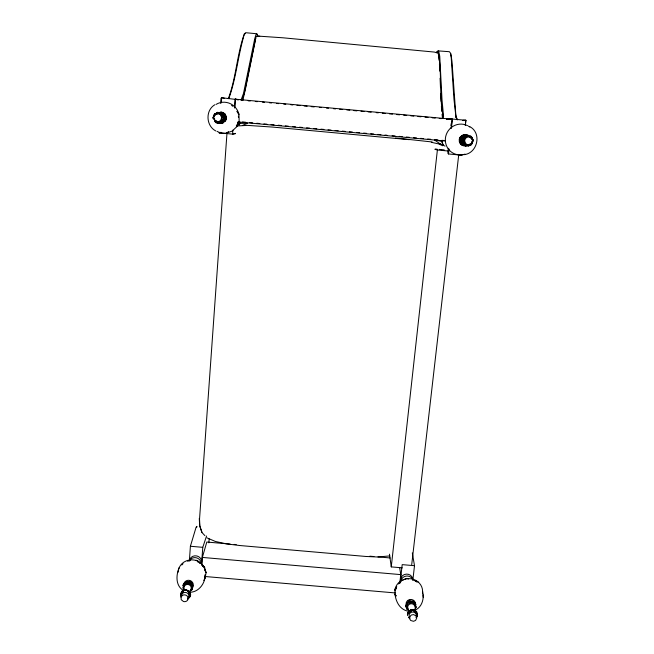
<?xml version="1.0" encoding="UTF-8"?>
<svg xmlns="http://www.w3.org/2000/svg" width="654" height="654" viewBox="0 0 654 654"><rect width="100%" height="100%" fill="white"/><g stroke="black" fill="none" stroke-linecap="round" stroke-linejoin="round"><path stroke-width="0.98" d="M416.14 617.401L417.342 615.716L417.039 612.97M189.864 592.254C198.595 592.287 205.331 583.401 205.086 575.119M470.046 144.779L472.474 142.768L470.046 144.779L471.15 144.591C473.741 142.278 473.422 137.7 470.365 135.95M460.915 138.395L459.762 140.34L459.852 137.978M187.633 591.347L188.475 591.895L189.496 594.641L189.725 593.399L189.562 596.309L190.216 595.222L189.472 592.181M203.705 580.417A13.987 12.99 10.7 0 0 205.07 578.046L205.233 574.514M463.384 142.67L463.326 143.872L464.945 145.335L463.384 142.67L464.945 145.335M220.717 103.446L220.987 98.37L221.632 97.732L238.563 99.76M189.562 596.309L189.725 593.399M225.973 120.025L226.129 117.646A5.518 5.371 67 0 0 222.237 112.48M189.407 560.445L190.396 546.262L196.069 527.312L196.928 526.364L196.625 527.484M221.281 102.752L221.632 97.732L224.584 98.353M220.3 122.813L222.891 120.81L221.714 121.235L223.717 118.742L223.799 117.614M191.189 590.676L192.317 589.14L192.513 586.336C191.377 582.191 185 581.561 183.218 585.534L184.134 585.232L183.03 588.338L183.472 586.761M226.897 134.315L199.527 519.178L199.903 526.29L202.094 532.667L204.89 535.642M415.543 606.765L415.691 604.705L415.454 607.591M201.53 564.557L202.773 547.333L206.55 536.002M232.881 130.105L232.595 134.119L219.188 132.885L220.962 132.304M234.475 108.016L235.129 98.975L237.042 99.604M201.792 565.318L202.356 557.429L206.795 542.043L230.094 544.063M234.868 107.33L235.456 99.195L452.086 119.208L451.064 128.298M208.879 542.845L209.166 538.896M182.139 591.878L182.204 591.093L184.918 589.916L187.943 590.537M465.362 125.331L465.861 120.287L452.445 119.053L446.608 119.11M463.114 139.727L462.779 142.907L463.114 139.727L462.345 140.724L462.836 138.534L465.419 136.539L464.152 136.702L467.169 135.304L468.289 135.877L465.059 136.024L468.289 135.877M402.267 567.852L391.264 566.895L437.379 150.011L434.91 149.316M448.391 148.278L447.835 153.216L448.505 153.968L461.838 155.194L462.492 154.557M450.949 125.593L451.17 123.622M399.766 583.433L400.755 574.613L399.651 567.631M400.15 582.755L402.194 564.631L414.505 565.702L412.887 579.787M448.505 153.968L449.069 148.981M451.432 128.029L452.445 119.053L451.612 119.674M406.51 604.198L406.608 603.372M411.726 564.574L458.699 155.039M465.288 125.274L465.861 120.287L463.032 120.295M422.615 591.453C424.479 598.492 422.002 607.468 414.726 610.288M465.55 145.973L463.204 145.752L462.386 144.992L460.579 141.329L460.203 142.539L460.604 139.351M472.376 139.596L471.256 136.596L472.376 139.596L472.531 138.395M460.203 142.539L460.49 140.34M407.834 612.373L407.499 615.291L407.467 614.629M408.235 613.06L408.513 611.359L408.513 612.136M408.235 612.929L408.513 611.359M190.216 595.222L189.881 597.053L188.9 597.838L190.216 595.222L188.9 597.838M190.33 596.595L190.69 594.649M205.07 578.046L206.067 572.74L204.653 567.451L201.064 563.094L199.217 562.383M245.602 88.249L255.837 37.907M237.271 124.317L236.748 126.713L232.186 131.086L226.235 133.163A15.598 15.181 67.5 0 1 216.981 131.315M462.182 139.948L463.841 136.612M243.607 96.939L245.381 89.214M255.894 37.016L244.416 92.68L242.143 99.972M179.139 567.746C176 575.087 175.476 585.616 183.21 590.341M237.893 122.372L236.748 126.713L239.151 120.794L238.955 114.327L237.01 111.254M472.033 142.547L472.858 139.457L472.033 142.547L472.826 141.689M242.928 99.547L243.386 97.904M191.941 588.33L192.513 586.336L191.279 589.851L192.317 589.14L190.706 590.48M224.812 119.608L225.712 116.51L225.189 114.229L223.259 112.643L220.978 111.932M225.082 118.652L225.712 116.51L225.189 114.229M180.79 593.554L181.951 591.191L184.714 590.292M415.38 603.413L412.739 602.269L411.66 601.1L409.543 601.288L406.886 603.119L407.695 602.751L405.889 605.972L406.96 609.16M395.85 589.041L396.692 586.605L395.784 589.205M406.085 607.345L406.42 604.386M222.932 121.84L224.943 120.876L225.785 118.783L223.709 121.243M472.621 141.665L473.104 140.536L471.297 136.318M228.311 98.697C236.2 77.703 236.912 54.462 244.482 33.411L245.315 33.624M214.234 114.54L214.651 113.502M214.487 114.908L213.171 117.769L213.556 115.562L214.487 114.908L213.171 117.769L213.327 118.897M411.333 611.318L408.709 612.258L409.78 612.16L407.892 613.967L408.709 612.258L411.333 611.318L410.205 610.991M416.516 617.425L417.538 615.177M415.167 608.384L416.108 606.544L415.184 608.253M436.324 52.794L437.632 50.971L438.613 50.914L449.339 51.699L450.361 52.909L451.186 57.192L453.933 98.958L456.01 117.581L451.971 61.312L450.843 53.53M181.706 593.203L180.537 595.328L181.706 593.203L180.872 593.497L181.992 591.968M228.974 98.116C235.505 79.845 237.582 60.062 242.405 41.284L243.926 35.332L245.536 32.7L256.793 33.746L257.602 36.281M459.762 140.34L462.084 136.776L460.825 137.136L464.749 135.542L463.522 135.116L467.152 135.296M463.939 137.896L462.345 140.724L463.939 137.896L462.836 138.534L465.419 136.539M222.335 120.99L221.542 122.404L222.286 121.104M407.287 603.65L407.712 602.972M415.315 608.711L416.246 607.231M239.062 125.028L240.141 123.369L239.487 121.546M241.162 99.76L243.517 93.408L254.7 38.888L255.91 34.776L256.793 33.746M407.794 604.517L406.33 606.65L407.262 609.299L408.766 610.542M407.344 605.244L406.33 606.65L407.066 606.037L407.262 609.299L407.066 607.689M184.314 583.098L183.112 584.75L183.292 587.382M416.14 617.253L417.342 615.716M221.714 121.235L223.717 118.742M470.308 145.507L471.984 143.905M398.736 583.76L399.896 582.469M181.837 564.999L183.006 563.715M184.894 582.665L185.474 582.035M192.317 589.491L189.783 591.281M408.963 611.416L409.567 610.795M223.594 122.445L225.205 120.892M199.584 563.429L200.942 562.121A6.164 5.731 10.7 0 0 196.658 557.887A6.164 5.731 10.7 0 0 190.69 559.154M407.892 613.967L409.78 612.16M215.91 113.543L213.556 115.562L215.91 113.543L214.79 113.722L217.766 112.889L216.67 112.562L219.957 112.513L220.651 113.469L217.749 112.308L220.651 113.469M407.933 602.35L409.044 601.41L409.249 602.26M190.003 590.979L192.317 589.14M214.847 104.738C205.217 110.354 205.977 125.87 215.746 130.931M185.466 583.164L187.199 581.929L189.415 581.905L191.262 583.098M182.711 591.249L184.918 589.916L182.613 591.355M256.458 36.428L259.744 36.207M408.276 602.383L408.963 601.917M408.349 603.773L410.818 602.865L409.715 602.301L411.701 602.726A4.325 4.006 -5.2 0 1 414.146 603.707L414.734 604.443L414.497 603.192L415.454 605.939M185.409 584.104L183.218 585.534L184.706 584.602M463.751 136.433L465.795 135.215M464.495 136.228L467.275 135.272M415.094 610.108L412.993 609.471L411.006 610.1L413.132 610.386L415.56 612.103L415.045 610.942L416.606 613.427L415.045 610.942M409.085 610.754L411.995 609.528M228.352 131.961L226.235 133.163L228.598 131.969M467.986 146.283L471.182 144.804M222.049 122.257L224.943 120.876M220.038 122.265L222.891 120.81L219.082 122.486M460.825 137.136L462.885 136.179M402.709 580.139L406.829 578.381L408.603 579.003M242.977 125.208L247.596 123.295L240.141 123.369L237.982 124.922L237.95 122.936M187.461 599.072L188.761 598.582M221.453 123.516L223.594 122.715M219.842 122.584L221.24 123.148L223.333 122.412L221.722 122.453M412.993 609.471L410.295 610.296L412.919 609.855M214.79 113.722L217.766 112.889M389.776 555.908L377.669 557.012L365.88 556.464L239.65 545.51L226.676 543.907L215.485 541.496L206.983 537.874M235.424 133.383L232.595 134.119L235.448 133.686M219.123 122.96L220.733 122.592M463.702 154.704C477.379 153.682 482.202 133.244 469.907 126.696M187.535 561.197L190.216 560.625M186.791 582.362L187.608 582.183M236.274 126.001L247.49 125.38L272.8 127.097L409.347 139.67M219.188 132.885L221.158 132.541M187.085 583.572L184.346 583.981L186.218 583.752M188.197 582.207L189.382 582.027M219.409 112.455L220.88 112.275L223.954 113.608L225.712 116.51L225.156 117.655L223.259 112.643M220.553 123.132L218.232 123.418L215.983 122.715M409.567 601.721L411.726 601.492M462.869 120.598L465.861 120.287M467.177 145.433L470.242 145.262L467.177 145.433L468.141 145.981M437.011 51.494L437.976 51.445C442.415 73.322 438.695 96.629 443.543 118.415M221.101 122.486L223.333 122.412M218.322 123.148L215.992 122.421L215.379 121.325L218.109 123.083L219.221 123.066M447.377 119.216L452.086 119.208M257.047 36.027L282.929 37.793L434.256 52.058L437.428 52.843M234.14 544.414L236.168 544.594M369.87 556.194L373.924 556.546M377.971 556.897L390.127 557.952M190.396 546.262L202.773 547.333M202.356 557.429L400.755 574.613M205.062 576.509L395.621 592.965M241.056 100.16L243.084 100.348M248.168 100.814L250.196 101.002M255.281 101.476L257.316 101.664M262.393 102.13L264.429 102.318M269.513 102.792L271.541 102.98M276.626 103.446L278.661 103.634M283.738 104.1L285.773 104.288M290.858 104.763L292.886 104.951M296.957 105.327L300.006 105.605M304.069 105.981L307.118 106.267M311.181 106.635L314.231 106.921M319.316 107.387L321.343 107.575M326.428 108.049L328.463 108.237M333.54 108.703L335.576 108.891M339.639 109.267L342.688 109.545M346.759 109.921L349.808 110.207M353.871 110.583L356.921 110.861M360.983 111.237L364.033 111.523M368.096 111.899L371.145 112.177M376.23 112.643L378.265 112.831M382.328 113.207L385.378 113.494M389.441 113.87L392.49 114.148M396.561 114.524L399.61 114.81M403.673 115.186L406.723 115.464M410.786 115.84L413.835 116.118M417.898 116.494L420.947 116.78M425.018 117.156L428.068 117.434M432.131 117.81L435.18 118.096M439.243 118.464L441.278 118.652M446.633 119.216L448.628 119.396M242.536 121.938L245.593 122.224M249.664 122.6L252.714 122.878M256.785 123.254L259.834 123.532M263.905 123.908L266.955 124.186M271.026 124.562L274.075 124.849M278.146 125.216L281.195 125.503M285.267 125.879L288.316 126.157M292.387 126.533L295.436 126.811M299.507 127.187L302.565 127.473M306.628 127.841L309.685 128.127M313.748 128.503L316.806 128.781M320.877 129.157L323.926 129.435M327.997 129.811L331.047 130.089M335.118 130.465L338.167 130.751M342.238 131.127L345.287 131.405M349.359 131.781L352.408 132.059M356.479 132.435L359.528 132.713M363.599 133.089L366.649 133.375M370.72 133.743L373.777 134.029M377.84 134.405L380.898 134.683M384.961 135.059L386.996 135.247M392.089 135.713L395.139 135.999M399.21 136.367L402.259 136.653M406.33 137.029L409.379 137.307M413.451 137.683L416.5 137.961M420.571 138.337L423.62 138.615M427.691 138.991L430.741 139.277M434.812 139.654L437.869 139.931M441.932 140.308L443.968 140.496M237.893 121.93L445.529 141.051M463.833 145.49L465.313 145.621M435.245 149.03L437.232 149.218M439.218 149.398L444.189 149.856M437.379 150.011L448.211 151.009M395.547 137.986L432.196 141.983M443.363 145.597L441.802 141.321L434.616 140.013L440.297 144.043M465.738 135.525L463.522 135.116L466.694 135.721M412.878 609.757L415.756 610.574L413.859 610.092M219.082 123.295L220.169 123.508L219.016 122.944M463.678 144.82L465.615 145.646L462.386 144.992L460.383 143.7M235.456 99.195L238.13 99.776M186.071 583.016L188.867 583.728L188.09 582.796L190.453 584.537M431.338 142.302L438.507 143.872L442.75 145.752M408.824 611.31C398.45 609.929 394.084 598.312 395.057 589.066A13.938 12.933 -5.2 0 1 411.121 578.806A13.938 12.933 -5.2 0 1 422.468 593.243M186.913 590.48L188.761 591.02L190.028 592.54L190.527 594.388L189.864 593.301M460.056 154.638L461.838 155.194M186.872 590.374L188.761 591.02M197.492 561.77L201.064 563.094A13.987 12.99 10.7 0 0 186.374 560.854A13.987 12.99 10.7 0 0 178.166 572.16M413.663 580.221L418.037 581.872L415.225 580.801L416.77 581.864M465.615 145.646L462.002 143.855L462.386 144.992L461.356 143.128M219.736 122.527L221.24 123.148M463.743 144.697L466.76 146.022L465.664 146.071L463.653 144.91L462.427 143.013M468.019 135.182L471.035 136.506M440.15 143.725L445.063 146.12M190.077 582.788L191.924 583.638L190.101 582.706L191.434 583.875M195.987 560.135L198.677 561.524M466.743 134.691L468.893 135.901M215.379 121.325L218.109 123.083M415.298 610.73L414.579 610.247L416.95 612.087M415.56 612.103L413.132 610.386M412.96 600.683L413.688 601.165M415.225 580.801L416.704 581.782M466.972 135.689L465.746 134.855L467.062 135.77M222.662 113.534L220.88 112.275L224.159 114.851L223.954 113.608L224.682 115.709M215.068 121.767L215.992 122.421M231.573 105.376L232.816 106.308M188.09 582.796L189.709 584.055M408.358 617.082L409.944 618.382M414.096 602.882L411.938 601.1L412.502 601.819M214.455 120.982L216.172 122.478M460.252 143.7L461.994 145.286M201.939 564.901L204.653 567.451L202.487 565.399L203.386 566.863M190.78 583.098L191.369 583.679M190.968 583.458L189.415 581.905L190.42 583.384M408.701 617.507L409.379 618.194M222.474 114.826L224.273 117.614M257.316 34.384L257.946 36.591M457.154 119.715L456.051 116.126L457.244 119.846M395.596 596.162A13.938 12.933 -5.2 0 1 395.057 594.445L396.152 595.81M187.199 581.929L187.747 582.616M183.856 589.213L184.338 589.859M237.091 111.646L238.955 114.327A15.598 15.181 67.5 0 0 216.065 104.411M407.336 608.473L408.292 609.847M189.08 591.796L190.527 594.388M395.057 594.445L396.046 595.941M202.487 565.399L203.484 566.961M222.687 115.66L220.987 112.962L222.687 115.66L222.679 114.442L223.161 117.622L222.679 114.442M414.284 601.778L414.734 602.489M191.565 585.87L190.052 583.36L191.082 585.15M416.345 612.054L417.366 613.926M462.877 144.035L462.018 140.684L462.746 142.065M462.018 140.684L462.664 141.959M438.613 50.914L439.75 56.13L441.998 99.686L443.576 116.428M204.89 570.026L206.067 572.74L204.326 568.579M212.991 117.777L213.474 118.914M180.684 596.26L181.035 597.151M192.341 583.311L192.652 584.104M223.079 114.246L223.921 116.477M188.475 591.895L189.496 594.641M414.497 603.192L415.184 605.154M441.802 141.321L443.249 145.515M201.865 532.348L199.65 525.71L199.282 518.426M438.09 53.35L438.589 54.936M183.414 587.594L183.758 589.238M395.392 590.734L395.057 589.066L395.294 590.815M412.314 552.908L414.505 565.702M442.48 117.982L442.063 114.295M389.482 554.167L391.264 566.895M238.367 116.044L238.571 117.573M191.998 587.496L191.614 584.611L191.875 586.663M438.687 55.827L439.177 60.291M422.942 594.731L423.228 597.339M462.607 140.667L462.697 141.648L462.509 138.468L462.574 139.931M441.376 106.365L441.802 111.319M439.439 64.174L439.799 71.155M441.115 101.378L440.722 93.383M440.093 78.227L440.469 87.317M184.101 588.559A3.638 3.368 10.6 0 1 188.238 584.504A3.638 3.368 10.6 0 1 190.641 589.769M222.94 114.671A4.071 3.965 66.9 0 1 221.731 121.562M408.374 609.103A3.63 3.352 -5.2 0 1 410.197 603.92A3.63 3.352 -5.2 0 1 414.93 607.059M463.253 143.798A4.055 3.94 -58.3 0 1 464.095 136.473M465.059 154.123A15.541 15.099 -58.9 0 1 445.382 138.558A15.541 15.099 -58.9 0 1 467.528 125.642M468.313 126.058A15.541 15.099 -58.9 0 1 469.809 127.048M410.589 610.64A3.613 3.335 -5.2 0 1 411.284 610.354M413.516 610.321A3.613 3.335 -5.2 0 1 414.211 610.599M400.706 581.054A6.115 5.682 -5.3 0 1 406.265 574.122A6.115 5.682 -5.3 0 1 412.78 580.139M400.869 581.79A6.139 5.706 -5.3 0 1 406.052 576.092A6.139 5.706 -5.3 0 1 412.846 579.894M215.052 115.349A4.088 3.973 66.7 0 1 220.709 114.442A4.088 3.973 66.7 0 1 221.502 120.254A4.088 3.973 66.7 0 1 215.795 120.753M214.774 119.396A4.088 3.973 66.7 0 1 214.487 118.595M189.447 560.813A6.139 5.714 10.7 0 1 196.993 555.998A6.139 5.714 10.7 0 1 201.219 563.797M409.764 617.36A3.63 3.352 -5.1 0 1 411.955 612.079A3.63 3.352 -5.1 0 1 416.255 616.011M183.21 585.477A4.93 4.57 10.6 0 1 188.892 581.88A4.93 4.57 10.6 0 1 192.905 587.276M469.76 144.142A4.071 3.949 -58.1 0 1 464.266 142.613A4.071 3.949 -58.1 0 1 466.114 137.062A4.071 3.949 -58.1 0 1 471.477 138.975M181.591 595.81A3.646 3.368 10.5 0 1 186.21 592.54A3.646 3.368 10.5 0 1 188.254 597.723M222.932 122.666A5.24 5.093 67.1 0 1 221.894 122.911M221.551 112.537A5.24 5.093 67.1 0 1 222.605 112.75M223.594 113.175A5.24 5.093 67.1 0 1 224.739 121.562M183.921 584.668A4.684 4.341 10.6 0 1 189.856 580.458A4.684 4.341 10.6 0 1 192.472 587.129M462.623 145.074A5.216 5.069 -58.5 0 1 464.855 134.969M406.477 605.579A4.668 4.316 -5.2 0 1 409.78 599.554A4.668 4.316 -5.2 0 1 415.404 603.724M461.601 144.665A5.494 5.338 -58.4 0 1 459.541 141.428M459.566 139.155A5.494 5.338 -58.4 0 1 464.315 134.798M406.248 606.601A4.913 4.545 -5.2 0 1 407.082 602.972M415.037 602.882A4.913 4.545 -5.2 0 1 415.862 604.598M407.941 601.23A4.3 3.973 -5.2 0 1 410.369 600.2M189.644 581.153A4.316 3.989 10.6 0 1 191.859 582.591M406.878 604.688A4.243 3.924 -5.2 0 1 407.156 603.904M408.194 602.571A4.243 3.924 -5.2 0 1 409.723 601.737M411.48 601.541A4.243 3.924 -5.2 0 1 413.156 602.032M398.572 583.842A13.194 12.238 -5.2 0 1 399.856 582.591M225.001 120.5A4.823 4.692 67 0 1 224.363 121.252M187.485 582.305A4.259 3.94 10.6 0 1 189.251 582.461M191.908 584.586A4.259 3.94 10.6 0 1 192.219 585.371M213.997 116.069L213.825 118.595L215.141 120.761L218.281 121.75L220.512 120.688L221.747 117.622L220.316 114.597L218.837 113.763L215.591 114.164L213.997 116.069M409.805 616.608L409.567 618.692L410.696 620.482L413.516 621.3L415.584 620.433L416.802 617.907L416.108 615.929L413.532 614.58L411.325 615.038L409.805 616.608M472.548 139.891L471.828 143.136L470.569 144.289L467.324 144.681L465.885 143.855L464.593 140.855L465.395 138.452L467.414 136.939L469.081 136.743L471.886 138.354L472.548 139.891M417.35 613.861L416.598 616.673L417.35 613.861M182.515 595.344L181.068 596.922L181.199 599.685L183.488 601.516A3.671 3.393 10.5 0 0 187.878 599.612L187.763 596.849A3.671 3.393 10.5 0 0 182.515 595.344M182.989 592.066L180.872 593.497L182.989 592.066M185.09 590.219L184.215 590.399L186.954 590.088L185.09 590.219M188.45 591.183L187.706 590.701L190.028 592.54L188.45 591.183"/></g></svg>
